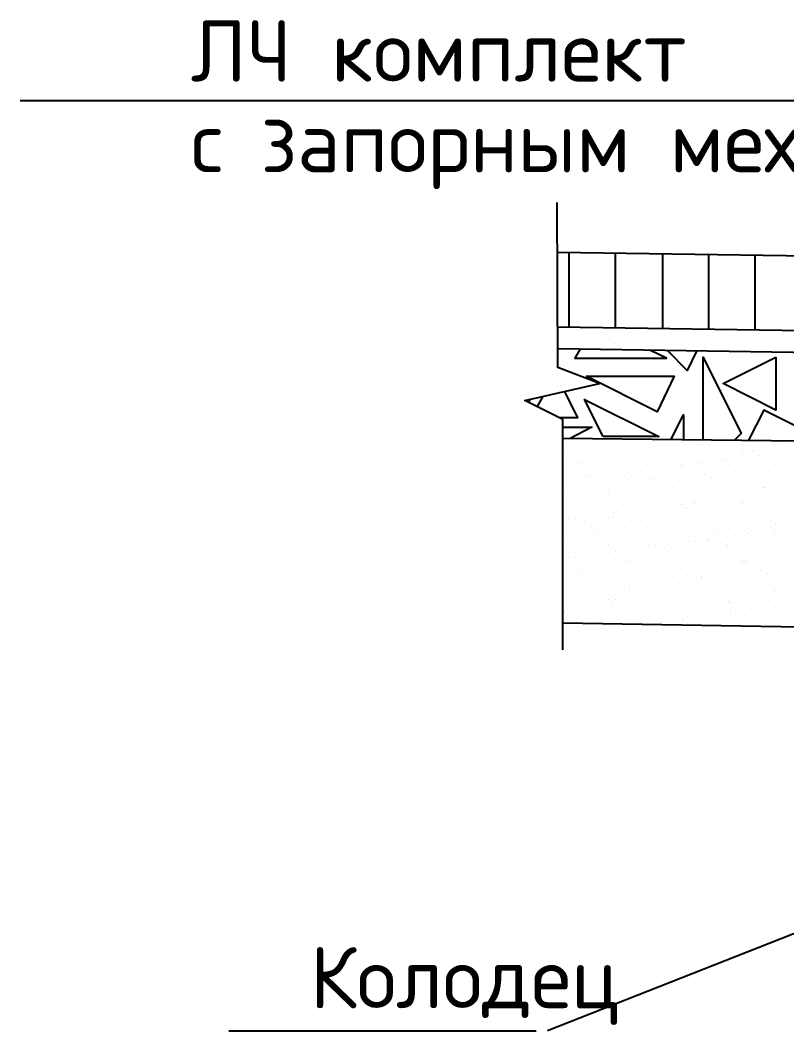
# Model space of a CAD drawing. Extents: x 8646 to 18206, y -17605 to -192.
# Drawn here: x 11870.81 to 11905.24, y -8215.17 to -8169.77 of the extents above; entities that cross this region are included whole.
import ezdxf

# ---------------------------------------------------------------- set-up
doc = ezdxf.new("R2010")
doc.units = 0
for name, color, linetype in [('PDF__0', 7, 'CONTINUOUS'), ('PDF__КОНСТРУКЦИЯ_КОЛОДЦА', 7, 'CONTINUOUS'), ('PDF__ТЕКСТ', 7, 'CONTINUOUS'), ('PDF__УСИЛЕНИЕ', 7, 'CONTINUOUS')]:
    doc.layers.add(name, color=color, linetype=linetype)
doc.styles.add('PDF_ISOCPEUR', font='isocpeur.ttf')

msp = doc.modelspace()

# ---------------------------------------------------------------- linework, layer by layer
at = {"layer": 'PDF__0', "linetype": 'CONTINUOUS'}
for points in [[(11895.941, -8184.574), (11895.729, -8184.956), (11899.84, -8184.956), (11899.12, -8184.617)], [(11901.196, -8184.617), (11900.772, -8185.507), (11899.882, -8184.617)], [(11901.493, -8188.643), (11901.493, -8184.913), (11903.188, -8188.346), (11902.891, -8188.643)], [(11893.653, -8186.947), (11893.738, -8186.778)], [(11894.034, -8187.159), (11894.288, -8186.693)], [(11895.051, -8187.625), (11895.856, -8187.625), (11895.263, -8186.439)], [(11907.002, -8188.685), (11904.205, -8187.286), (11903.527, -8188.643)], [(11900.052, -8188.6), (11900.603, -8187.498), (11900.603, -8188.6)], [(11895.178, -8188.049), (11896.492, -8188.049), (11895.517, -8188.558)]]:
    msp.add_lwpolyline(points, dxfattribs=at)
for points in [[(11904.756, -8184.913), (11904.756, -8187.286), (11902.383, -8186.1)], [(11896.238, -8185.761), (11900.179, -8185.761), (11899.416, -8187.371)], [(11897.001, -8188.473), (11896.153, -8186.82), (11899.501, -8188.473)]]:
    msp.add_lwpolyline(points, close=True, dxfattribs=at)
at = {"layer": 'PDF__КОНСТРУКЦИЯ_КОЛОДЦА', "linetype": 'CONTINUOUS'}
for points in [[(11895.178, -8198.051), (11895.178, -8187.71), (11893.483, -8186.863), (11896.831, -8186.1), (11894.966, -8185.379), (11894.924, -8177.963)], [(11923.657, -8180.633), (11894.966, -8180.209)], [(11923.148, -8183.981), (11894.966, -8183.557)], [(11918.995, -8184.913), (11894.966, -8184.532)], [(11909.884, -8188.727), (11895.178, -8188.558)], [(11907.638, -8197.076), (11895.178, -8196.864)]]:
    msp.add_lwpolyline(points, dxfattribs=at)
at = {"layer": 'PDF__УСИЛЕНИЕ', "linetype": 'CONTINUOUS'}
for points in [[(11870.811, -8173.386), (11909.841, -8173.386)], [(11895.475, -8183.557), (11895.475, -8180.209)], [(11897.552, -8183.599), (11897.552, -8180.252)], [(11899.671, -8183.599), (11899.671, -8180.294)], [(11901.747, -8183.642), (11901.747, -8180.294)], [(11903.824, -8183.684), (11903.824, -8180.336)], [(11895.136, -8183.599), (11895.136, -8183.599)], [(11896.195, -8183.896), (11896.195, -8183.896)], [(11897.297, -8184.108), (11897.297, -8184.108)], [(11899.331, -8183.896), (11899.331, -8183.896)], [(11902.425, -8183.896), (11902.425, -8183.896)], [(11902.849, -8184.15), (11902.849, -8184.15)], [(11896.619, -8184.193), (11896.619, -8184.193)], [(11897.001, -8184.447), (11897.001, -8184.447)], [(11897.509, -8184.278), (11897.509, -8184.278)], [(11899.628, -8184.405), (11899.628, -8184.405)], [(11899.713, -8184.193), (11899.713, -8184.193)], [(11901.366, -8184.193), (11901.366, -8184.193)], [(11902.171, -8184.405), (11902.171, -8184.405)], [(11904.883, -8184.32), (11904.883, -8184.32)], [(11895.729, -8188.685), (11895.729, -8188.685)], [(11896.238, -8188.6), (11896.238, -8188.6)], [(11895.348, -8188.727), (11895.348, -8188.727)], [(11895.39, -8189.109), (11895.39, -8189.109)], [(11896.238, -8188.939), (11896.238, -8188.939)], [(11897.17, -8188.939), (11897.17, -8188.939)], [(11897.467, -8189.109), (11897.467, -8189.109)], [(11897.806, -8189.024), (11897.806, -8189.024)], [(11897.933, -8189.151), (11897.933, -8189.151)], [(11897.975, -8188.939), (11897.975, -8188.939)], [(11899.247, -8188.939), (11899.247, -8188.939)], [(11899.543, -8189.109), (11899.543, -8189.109)], [(11899.755, -8188.897), (11899.755, -8188.897)], [(11900.518, -8189.066), (11900.518, -8189.066)], [(11901.323, -8188.897), (11901.323, -8188.897)], [(11901.493, -8188.854), (11901.493, -8188.854)], [(11901.62, -8189.109), (11901.62, -8189.109)], [(11903.188, -8189.109), (11903.188, -8189.109)], [(11903.23, -8188.854), (11903.23, -8188.854)], [(11903.4, -8188.897), (11903.4, -8188.897)], [(11903.697, -8189.109), (11903.697, -8189.109)], [(11905.01, -8188.812), (11905.01, -8188.812)], [(11897.17, -8189.575), (11897.17, -8189.575)], [(11898.908, -8189.533), (11898.908, -8189.533)], [(11900.603, -8189.575), (11900.603, -8189.575)], [(11902.256, -8189.533), (11902.256, -8189.533)], [(11902.425, -8189.49), (11902.425, -8189.49)], [(11903.146, -8189.448), (11903.146, -8189.448)], [(11903.315, -8189.236), (11903.315, -8189.236)], [(11903.485, -8189.405), (11903.485, -8189.405)], [(11904.036, -8189.321), (11904.036, -8189.321)], [(11904.163, -8189.448), (11904.163, -8189.448)], [(11904.968, -8189.193), (11904.968, -8189.193)], [(11895.348, -8189.617), (11895.348, -8189.617)], [(11895.814, -8189.617), (11895.814, -8189.617)], [(11895.941, -8189.702), (11895.941, -8189.702)], [(11896.407, -8189.744), (11896.407, -8189.744)], [(11898.484, -8189.744), (11898.484, -8189.744)], [(11898.526, -8189.66), (11898.526, -8189.66)], [(11898.653, -8190.041), (11898.653, -8190.041)], [(11899.586, -8189.914), (11899.586, -8189.914)], [(11899.925, -8189.872), (11899.925, -8189.872)], [(11900.476, -8189.787), (11900.476, -8189.787)], [(11900.56, -8189.744), (11900.56, -8189.744)], [(11901.196, -8189.702), (11901.196, -8189.702)], [(11901.281, -8189.787), (11901.281, -8189.787)], [(11901.366, -8189.66), (11901.366, -8189.66)], [(11901.705, -8189.617), (11901.705, -8189.617)], [(11902.637, -8189.744), (11902.637, -8189.744)], [(11903.866, -8189.744), (11903.866, -8189.744)], [(11904.714, -8189.744), (11904.714, -8189.744)], [(11895.984, -8190.38), (11895.984, -8190.38)], [(11896.28, -8190.211), (11896.28, -8190.211)], [(11896.323, -8190.338), (11896.323, -8190.338)], [(11896.492, -8190.253), (11896.492, -8190.253)], [(11896.874, -8190.253), (11896.874, -8190.253)], [(11897.763, -8190.126), (11897.763, -8190.126)], [(11898.018, -8190.253), (11898.018, -8190.253)], [(11898.103, -8190.083), (11898.103, -8190.083)], [(11899.162, -8190.295), (11899.162, -8190.295)], [(11899.289, -8190.38), (11899.289, -8190.38)], [(11899.798, -8190.168), (11899.798, -8190.168)], [(11901.535, -8190.168), (11901.535, -8190.168)], [(11901.874, -8190.338), (11901.874, -8190.338)], [(11903.273, -8190.168), (11903.273, -8190.168)], [(11904.544, -8190.338), (11904.544, -8190.338)], [(11904.671, -8190.465), (11904.671, -8190.465)], [(11905.053, -8190.083), (11905.053, -8190.083)], [(11895.39, -8190.931), (11895.39, -8190.931)], [(11895.645, -8190.592), (11895.645, -8190.592)], [(11895.941, -8190.761), (11895.941, -8190.761)], [(11897.17, -8190.846), (11897.17, -8190.846)], [(11897.213, -8190.846), (11897.213, -8190.846)], [(11897.297, -8190.973), (11897.297, -8190.973)], [(11897.721, -8190.592), (11897.721, -8190.592)], [(11898.018, -8190.761), (11898.018, -8190.761)], [(11898.95, -8190.846), (11898.95, -8190.846)], [(11899.798, -8190.592), (11899.798, -8190.592)], [(11899.882, -8190.931), (11899.882, -8190.931)], [(11900.094, -8190.761), (11900.094, -8190.761)], [(11900.645, -8190.846), (11900.645, -8190.846)], [(11901.874, -8190.592), (11901.874, -8190.592)], [(11902.171, -8190.761), (11902.171, -8190.761)], [(11902.468, -8190.761), (11902.468, -8190.761)], [(11902.552, -8190.931), (11902.552, -8190.931)], [(11903.951, -8190.592), (11903.951, -8190.592)], [(11904.205, -8190.761), (11904.205, -8190.761)], [(11904.247, -8190.761), (11904.247, -8190.761)], [(11904.671, -8190.973), (11904.671, -8190.973)], [(11899.035, -8191.397), (11899.035, -8191.397)], [(11901.111, -8191.397), (11901.111, -8191.397)], [(11901.959, -8191.312), (11901.959, -8191.312)], [(11902.34, -8191.27), (11902.34, -8191.27)], [(11902.679, -8191.058), (11902.679, -8191.058)], [(11902.849, -8191.185), (11902.849, -8191.185)], [(11903.188, -8191.397), (11903.188, -8191.397)], [(11903.781, -8191.101), (11903.781, -8191.101)], [(11904.12, -8191.016), (11904.12, -8191.016)], [(11905.095, -8191.397), (11905.095, -8191.397)], [(11895.306, -8191.567), (11895.306, -8191.567)], [(11896.323, -8191.524), (11896.323, -8191.524)], [(11896.958, -8191.44), (11896.958, -8191.44)], [(11897.891, -8191.524), (11897.891, -8191.524)], [(11898.06, -8191.524), (11898.06, -8191.524)], [(11898.399, -8191.779), (11898.399, -8191.779)], [(11898.738, -8191.736), (11898.738, -8191.736)], [(11899.289, -8191.651), (11899.289, -8191.651)], [(11899.84, -8191.44), (11899.84, -8191.44)], [(11900.179, -8191.567), (11900.179, -8191.567)], [(11900.518, -8191.524), (11900.518, -8191.524)], [(11900.56, -8191.524), (11900.56, -8191.524)], [(11900.645, -8191.651), (11900.645, -8191.651)], [(11901.069, -8191.44), (11901.069, -8191.44)], [(11901.578, -8191.44), (11901.578, -8191.44)], [(11903.23, -8191.567), (11903.23, -8191.567)], [(11903.315, -8191.44), (11903.315, -8191.44)], [(11895.433, -8192.202), (11895.433, -8192.202)], [(11895.687, -8192.16), (11895.687, -8192.16)], [(11895.856, -8192.075), (11895.856, -8192.075)], [(11896.195, -8192.287), (11896.195, -8192.287)], [(11896.577, -8192.033), (11896.577, -8192.033)], [(11896.958, -8191.99), (11896.958, -8191.99)], [(11897.255, -8192.118), (11897.255, -8192.118)], [(11897.467, -8191.906), (11897.467, -8191.906)], [(11898.272, -8192.245), (11898.272, -8192.245)], [(11898.526, -8192.118), (11898.526, -8192.118)], [(11898.653, -8192.245), (11898.653, -8192.245)], [(11898.992, -8192.118), (11898.992, -8192.118)], [(11900.349, -8192.245), (11900.349, -8192.245)], [(11900.688, -8192.118), (11900.688, -8192.118)], [(11901.239, -8192.16), (11901.239, -8192.16)], [(11902.425, -8192.245), (11902.425, -8192.245)], [(11902.51, -8192.075), (11902.51, -8192.075)], [(11903.908, -8192.202), (11903.908, -8192.202)], [(11904.036, -8192.287), (11904.036, -8192.287)], [(11904.247, -8192.033), (11904.247, -8192.033)], [(11904.502, -8192.245), (11904.502, -8192.245)], [(11896.45, -8192.457), (11896.45, -8192.457)], [(11896.535, -8192.711), (11896.535, -8192.711)], [(11898.526, -8192.457), (11898.526, -8192.457)], [(11899.247, -8192.753), (11899.247, -8192.753)], [(11899.882, -8192.753), (11899.882, -8192.753)], [(11900.603, -8192.457), (11900.603, -8192.457)], [(11901.62, -8192.711), (11901.62, -8192.711)], [(11902.679, -8192.414), (11902.679, -8192.414)], [(11903.357, -8192.711), (11903.357, -8192.711)], [(11904.375, -8192.711), (11904.375, -8192.711)], [(11904.756, -8192.414), (11904.756, -8192.414)], [(11904.756, -8192.669), (11904.756, -8192.669)], [(11905.137, -8192.669), (11905.137, -8192.669)], [(11895.39, -8193.092), (11895.39, -8193.092)], [(11896.365, -8192.796), (11896.365, -8192.796)], [(11896.662, -8192.796), (11896.662, -8192.796)], [(11897.467, -8193.092), (11897.467, -8193.092)], [(11898.103, -8192.796), (11898.103, -8192.796)], [(11899.543, -8193.092), (11899.543, -8193.092)], [(11900.815, -8193.177), (11900.815, -8193.177)], [(11901.154, -8193.135), (11901.154, -8193.135)], [(11901.62, -8193.092), (11901.62, -8193.092)], [(11901.705, -8193.092), (11901.705, -8193.092)], [(11901.917, -8192.796), (11901.917, -8192.796)], [(11902.044, -8192.88), (11902.044, -8192.88)], [(11902.595, -8192.965), (11902.595, -8192.965)], [(11902.934, -8192.923), (11902.934, -8192.923)], [(11903.485, -8192.838), (11903.485, -8192.838)], [(11903.697, -8193.092), (11903.697, -8193.092)], [(11904.629, -8192.838), (11904.629, -8192.838)], [(11895.475, -8193.474), (11895.475, -8193.474)], [(11897.213, -8193.686), (11897.213, -8193.686)], [(11897.255, -8193.347), (11897.255, -8193.347)], [(11897.297, -8193.431), (11897.297, -8193.431)], [(11897.552, -8193.643), (11897.552, -8193.643)], [(11898.103, -8193.558), (11898.103, -8193.558)], [(11898.992, -8193.431), (11898.992, -8193.431)], [(11899.035, -8193.389), (11899.035, -8193.389)], [(11899.331, -8193.389), (11899.331, -8193.389)], [(11899.882, -8193.304), (11899.882, -8193.304)], [(11899.882, -8193.347), (11899.882, -8193.347)], [(11900.01, -8193.474), (11900.01, -8193.474)], [(11900.73, -8193.389), (11900.73, -8193.389)], [(11902.552, -8193.347), (11902.552, -8193.347)], [(11902.595, -8193.431), (11902.595, -8193.431)], [(11904.29, -8193.304), (11904.29, -8193.304)], [(11895.221, -8193.94), (11895.221, -8193.94)], [(11895.433, -8193.898), (11895.433, -8193.898)], [(11895.772, -8193.855), (11895.772, -8193.855)], [(11896.323, -8193.77), (11896.323, -8193.77)], [(11896.407, -8194.067), (11896.407, -8194.067)], [(11896.704, -8193.94), (11896.704, -8193.94)], [(11897.001, -8194.109), (11897.001, -8194.109)], [(11897.891, -8193.94), (11897.891, -8193.94)], [(11898.018, -8194.067), (11898.018, -8194.067)], [(11898.145, -8194.109), (11898.145, -8194.109)], [(11898.781, -8193.94), (11898.781, -8193.94)], [(11899.077, -8194.109), (11899.077, -8194.109)], [(11899.925, -8194.025), (11899.925, -8194.025)], [(11900.603, -8194.025), (11900.603, -8194.025)], [(11900.857, -8193.94), (11900.857, -8193.94)], [(11901.154, -8194.109), (11901.154, -8194.109)], [(11901.662, -8193.982), (11901.662, -8193.982)], [(11902.934, -8193.94), (11902.934, -8193.94)], [(11903.23, -8194.109), (11903.23, -8194.109)], [(11903.273, -8194.025), (11903.273, -8194.025)], [(11903.4, -8194.025), (11903.4, -8194.025)], [(11903.4, -8194.152), (11903.4, -8194.152)], [(11905.01, -8193.94), (11905.01, -8193.94)], [(11905.18, -8193.94), (11905.18, -8193.94)], [(11895.899, -8194.533), (11895.899, -8194.533)], [(11898.611, -8194.576), (11898.611, -8194.576)], [(11903.569, -8194.576), (11903.569, -8194.576)], [(11904.078, -8194.491), (11904.078, -8194.491)], [(11905.01, -8194.364), (11905.01, -8194.364)], [(11895.517, -8194.787), (11895.517, -8194.787)], [(11895.941, -8194.745), (11895.941, -8194.745)], [(11896.026, -8194.66), (11896.026, -8194.66)], [(11897.34, -8194.703), (11897.34, -8194.703)], [(11898.018, -8194.745), (11898.018, -8194.745)], [(11899.077, -8194.703), (11899.077, -8194.703)], [(11899.967, -8195.042), (11899.967, -8195.042)], [(11900.094, -8194.745), (11900.094, -8194.745)], [(11900.518, -8194.957), (11900.518, -8194.957)], [(11900.772, -8194.703), (11900.772, -8194.703)], [(11901.281, -8194.618), (11901.281, -8194.618)], [(11901.408, -8194.745), (11901.408, -8194.745)], [(11901.408, -8194.83), (11901.408, -8194.83)], [(11901.747, -8194.787), (11901.747, -8194.787)], [(11902.171, -8194.745), (11902.171, -8194.745)], [(11902.298, -8194.745), (11902.298, -8194.745)], [(11902.595, -8194.618), (11902.595, -8194.618)], [(11903.188, -8194.618), (11903.188, -8194.618)], [(11903.993, -8194.66), (11903.993, -8194.66)], [(11904.247, -8194.745), (11904.247, -8194.745)], [(11904.332, -8194.618), (11904.332, -8194.618)], [(11896.365, -8195.508), (11896.365, -8195.508)], [(11896.45, -8195.381), (11896.45, -8195.381)], [(11896.577, -8195.169), (11896.577, -8195.169)], [(11896.916, -8195.423), (11896.916, -8195.423)], [(11897.806, -8195.296), (11897.806, -8195.296)], [(11898.187, -8195.254), (11898.187, -8195.254)], [(11898.187, -8195.381), (11898.187, -8195.381)], [(11898.696, -8195.211), (11898.696, -8195.211)], [(11899.247, -8195.211), (11899.247, -8195.211)], [(11899.374, -8195.296), (11899.374, -8195.296)], [(11899.628, -8195.084), (11899.628, -8195.084)], [(11899.967, -8195.296), (11899.967, -8195.296)], [(11901.705, -8195.296), (11901.705, -8195.296)], [(11901.959, -8195.254), (11901.959, -8195.254)], [(11903.442, -8195.296), (11903.442, -8195.296)], [(11904.629, -8195.296), (11904.629, -8195.296)], [(11904.756, -8195.381), (11904.756, -8195.381)], [(11905.222, -8195.211), (11905.222, -8195.211)], [(11895.475, -8195.805), (11895.475, -8195.805)], [(11896.026, -8195.55), (11896.026, -8195.55)], [(11897.255, -8195.593), (11897.255, -8195.593)], [(11897.255, -8195.805), (11897.255, -8195.805)], [(11897.382, -8195.889), (11897.382, -8195.889)], [(11897.552, -8195.805), (11897.552, -8195.805)], [(11899.331, -8195.593), (11899.331, -8195.593)], [(11899.628, -8195.762), (11899.628, -8195.762)], [(11899.967, -8195.847), (11899.967, -8195.847)], [(11901.408, -8195.593), (11901.408, -8195.593)], [(11901.705, -8195.762), (11901.705, -8195.762)], [(11902.637, -8195.889), (11902.637, -8195.889)], [(11902.637, -8195.932), (11902.637, -8195.932)], [(11903.485, -8195.593), (11903.485, -8195.593)], [(11903.781, -8195.762), (11903.781, -8195.762)], [(11904.375, -8195.889), (11904.375, -8195.889)], [(11895.263, -8196.355), (11895.263, -8196.355)], [(11895.56, -8196.059), (11895.56, -8196.059)], [(11897.382, -8195.974), (11897.382, -8195.974)], [(11899.12, -8195.974), (11899.12, -8195.974)], [(11900.815, -8195.974), (11900.815, -8195.974)], [(11902.764, -8195.974), (11902.764, -8195.974)], [(11902.934, -8196.355), (11902.934, -8196.355)], [(11903.824, -8196.271), (11903.824, -8196.271)], [(11904.163, -8196.186), (11904.163, -8196.186)], [(11904.714, -8196.144), (11904.714, -8196.144)], [(11904.798, -8196.398), (11904.798, -8196.398)], [(11895.39, -8196.483), (11895.39, -8196.483)], [(11896.492, -8196.44), (11896.492, -8196.44)], [(11896.492, -8196.652), (11896.492, -8196.652)], [(11897.975, -8196.44), (11897.975, -8196.44)], [(11898.23, -8196.652), (11898.23, -8196.652)], [(11898.569, -8196.44), (11898.569, -8196.44)], [(11899.331, -8196.864), (11899.331, -8196.864)], [(11900.01, -8196.61), (11900.01, -8196.61)], [(11900.221, -8196.737), (11900.221, -8196.737)], [(11900.56, -8196.695), (11900.56, -8196.695)], [(11900.645, -8196.44), (11900.645, -8196.44)], [(11900.645, -8196.44), (11900.645, -8196.44)], [(11900.772, -8196.567), (11900.772, -8196.567)], [(11901.111, -8196.61), (11901.111, -8196.61)], [(11901.747, -8196.567), (11901.747, -8196.567)], [(11902.044, -8196.483), (11902.044, -8196.483)], [(11902.383, -8196.44), (11902.383, -8196.44)], [(11902.722, -8196.44), (11902.722, -8196.44)], [(11903.357, -8196.525), (11903.357, -8196.525)], [(11903.485, -8196.567), (11903.485, -8196.567)], [(11898.781, -8196.906), (11898.781, -8196.906)]]:
    msp.add_lwpolyline(points, dxfattribs=at)
at = {"layer": 'PDF__УСИЛЕНИЕ', "color": 252, "linetype": 'CONTINUOUS'}
for points in [[(11908.485, -8209.662), (11894.5, -8215.172)], [(11880.176, -8215.172), (11893.992, -8215.172)]]:
    msp.add_lwpolyline(points, dxfattribs=at)

# ---------------------------------------------------------------- texts
at = {"layer": 'PDF__ТЕКСТ', "linetype": 'CONTINUOUS', "char_height": 2.76115, "attachment_point": 4, "style": 'PDF_ISOCPEUR'}
for s, insert in [('ЛЧ комплект', (11878.472, -8171.152)), ('с запорным механизмом', (11878.472, -8175.602))]:
    msp.add_mtext(s, dxfattribs=dict(at, insert=insert))
at = {"layer": 'PDF__ТЕКСТ', "color": 252, "linetype": 'CONTINUOUS', "insert": (11883.812, -8213.151), "char_height": 2.7611, "attachment_point": 4, "style": 'PDF_ISOCPEUR'}
msp.add_mtext('Колодец', dxfattribs=at)

doc.saveas('drawing.dxf')
